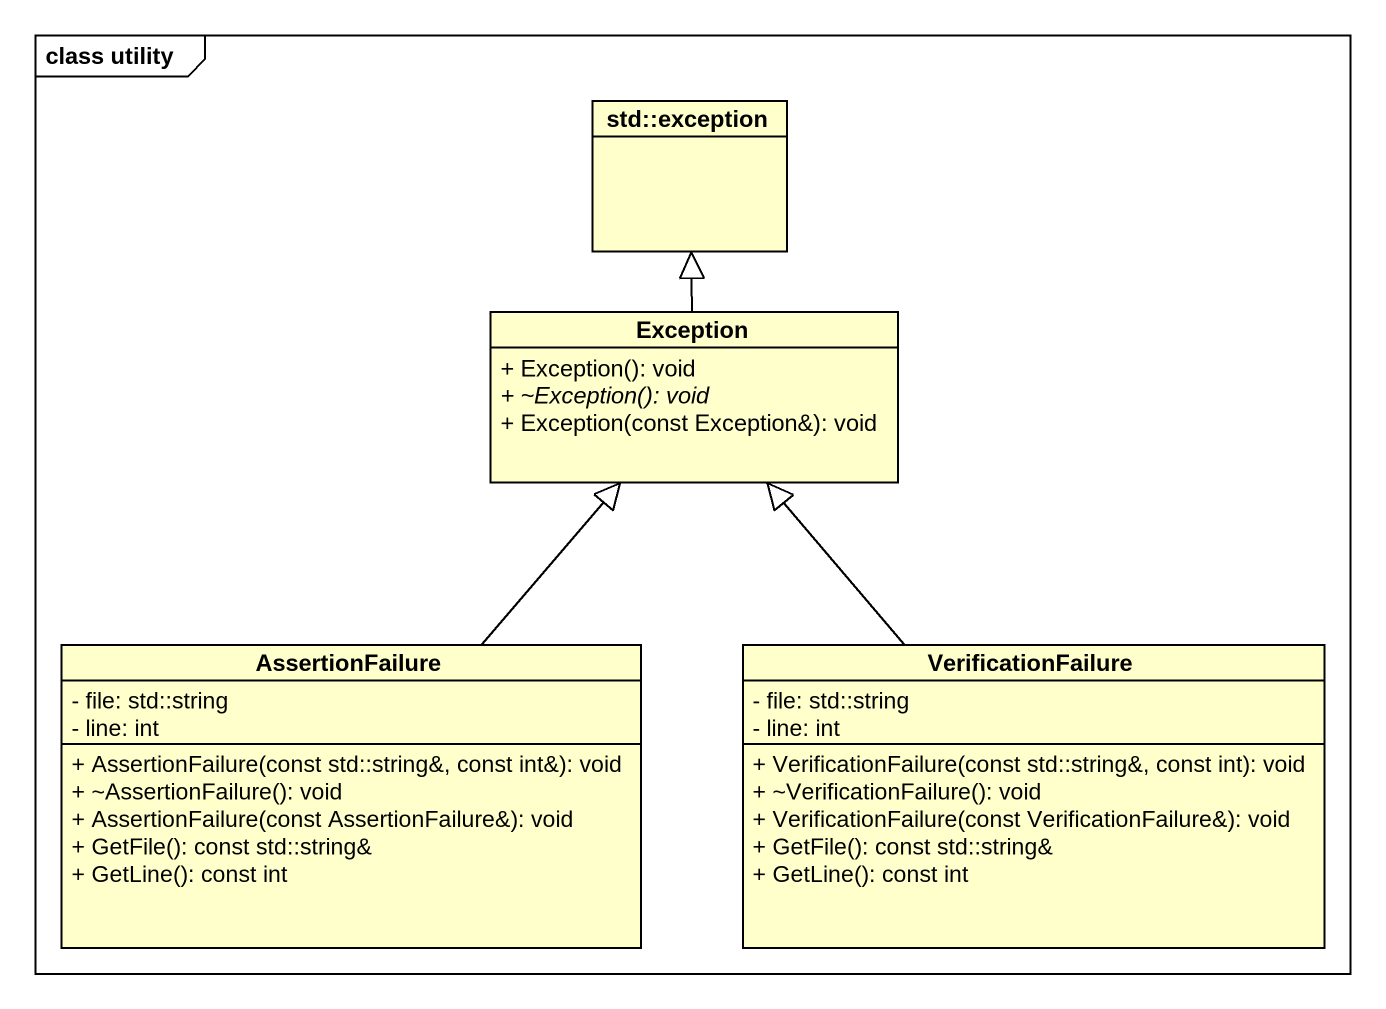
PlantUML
@startuml
mainframe class utility
hide circle
hide empty members
skinparam classAttributeIconSize 0
class "std::exception" as std_exception
class "Exception" as Exception_ {
  + Exception(): void
  {abstract} + ~Exception(): void
  + Exception(const Exception&): void
}
class AssertionFailure {
  - file: std::string
  - line: int
  + AssertionFailure(const std::string&, const int&): void
  + ~AssertionFailure(): void
  + AssertionFailure(const AssertionFailure&): void
  + GetFile(): const std::string&
  + GetLine(): const int
}
class VerificationFailure {
  - file: std::string
  - line: int
  + VerificationFailure(const std::string&, const int): void
  + ~VerificationFailure(): void
  + VerificationFailure(const VerificationFailure&): void
  + GetFile(): const std::string&
  + GetLine(): const int
}
Exception_ -up-|> std_exception
AssertionFailure -up-|> Exception_
VerificationFailure -up-|> Exception_
@enduml
